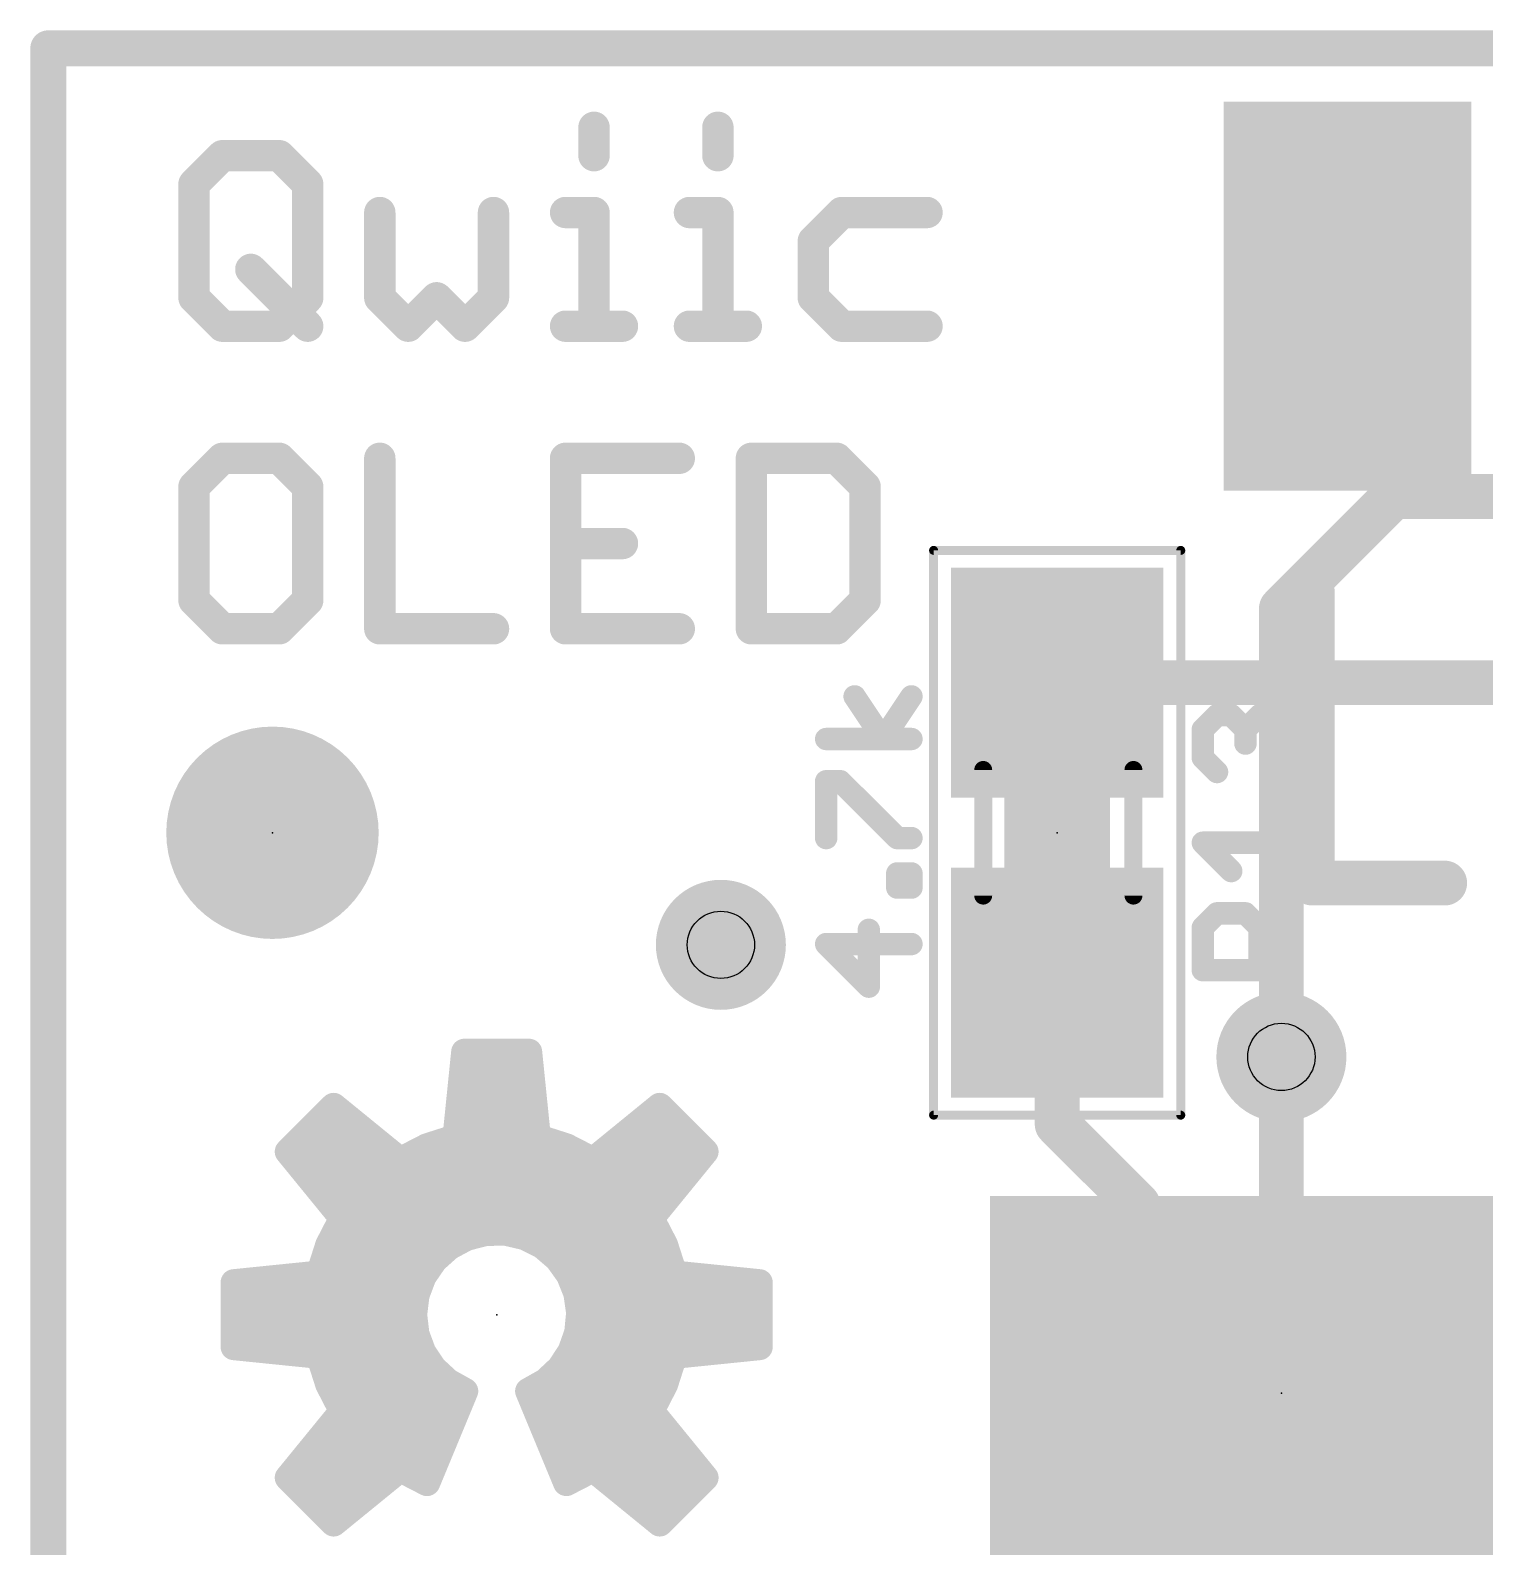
# Model space of a CAD drawing. Extents: x -38 to 69, y -31 to 38.
# Drawn here: x -0.1 to 8.14, y 11.83 to 20.42 of the extents above; entities that cross this region are included whole.
import ezdxf

# ---------------------------------------------------------------- set-up
doc = ezdxf.new("R2010")
doc.units = 0
for name, color, linetype in [('1', 12, 'CONTINUOUS'), ('16', 132, 'CONTINUOUS'), ('18', 110, 'CONTINUOUS'), ('20', 53, 'CONTINUOUS'), ('21', 41, 'CONTINUOUS'), ('23', 53, 'CONTINUOUS'), ('24', 53, 'CONTINUOUS'), ('25', 253, 'CONTINUOUS'), ('27', 253, 'CONTINUOUS'), ('29', 253, 'CONTINUOUS'), ('30', 253, 'CONTINUOUS'), ('31', 253, 'CONTINUOUS'), ('35', 253, 'CONTINUOUS'), ('39', 12, 'CONTINUOUS'), ('44', 253, 'CONTINUOUS'), ('51', 53, 'CONTINUOUS')]:
    doc.layers.add(name, color=color, linetype=linetype)

# ---------------------------------------------------------------- blocks, each defined once
blk = doc.blocks.new('PIE')
at = {"const_width": 0.5}
blk.add_lwpolyline([(0, -0.25, 1), (0, 0.25, 1), (0, -0.25)], format="xyb", dxfattribs=at)
blk = doc.blocks.new('RECT')
blk.add_solid([(-0.5, -0.5), (0.5, -0.5), (-0.5, 0.5), (0.5, 0.5)])
blk = doc.blocks.new('ROUNDV')
at = {"const_width": 0.5}
blk.add_lwpolyline([(0, -0.25, 1), (0, 0.25, 1), (0, -0.25)], format="xyb", dxfattribs=at)

msp = doc.modelspace()

# ---------------------------------------------------------------- linework, layer by layer
at = {"layer": '1'}
for points, const_width in [([(20.32, 20.32), (0, 20.32)], 0.2032), ([(0, 20.32), (0, 0)], 0.2032), ([(5.715, 16.725), (8.65, 16.725)], 0.254), ([(5.715, 15.025), (5.715, 14.224)], 0.254), ([(6.985, 12.7), (6.985, 14.605)], 0.254), ([(5.715, 14.224), (6.1722, 13.7668)], 0.254), ([(6.1722, 13.7668), (6.1722, 12.7)], 0.254), ([(6.985, 10.795), (6.985, 12.7)], 0.254), ([(8.509, 12.7), (7.7978, 12.7)], 0.254)]:
    msp.add_lwpolyline(points, dxfattribs=dict(at, const_width=const_width))
for points, const_width in [([(0, 20.3708, 1), (0, 20.2692)], 0.1016), ([(0.0508, 20.32, 1), (-0.0508, 20.32)], 0.1016), ([(5.715, 16.7885, 1), (5.715, 16.6615)], 0.127), ([(5.7785, 15.025, 1), (5.6515, 15.025)], 0.127), ([(7.0485, 14.605, 1), (6.9215, 14.605)], 0.127), ([(5.7599, 14.2689, 1), (5.6701, 14.1791)], 0.127), ([(5.6515, 14.224, 1), (5.7785, 14.224)], 0.127), ([(6.2357, 13.7668, 1), (6.1087, 13.7668)], 0.127), ([(6.1273, 13.7219, 1), (6.2171, 13.8117)], 0.127), ([(7.0485, 12.7, 1), (6.9215, 12.7)], 0.127), ([(7.7978, 12.7635, 1), (7.7978, 12.6365)], 0.127), ([(6.1087, 12.7, 1), (6.2357, 12.7)], 0.127), ([(6.9215, 12.7, 1), (7.0485, 12.7)], 0.127)]:
    msp.add_lwpolyline(points, format="xyb", dxfattribs=dict(at, const_width=const_width))
at = {"layer": '16'}
for points, const_width in [([(20.32, 20.32), (0, 20.32)], 0.2032), ([(0, 20.32), (0, 0)], 0.2032), ([(6.985, 17.145), (7.62, 17.78)], 0.254), ([(7.62, 17.78), (10.16, 17.78)], 0.254), ([(6.985, 14.605), (6.985, 17.145)], 0.254)]:
    msp.add_lwpolyline(points, dxfattribs=dict(at, const_width=const_width))
for points, const_width in [([(0, 20.3708, 1), (0, 20.2692)], 0.1016), ([(0.0508, 20.32, 1), (-0.0508, 20.32)], 0.1016), ([(7.62, 17.8435, 1), (7.62, 17.7165)], 0.127), ([(7.6649, 17.7351, 1), (7.5751, 17.8249)], 0.127), ([(7.0485, 17.145, 1), (6.9215, 17.145)], 0.127), ([(6.9401, 17.1899, 1), (7.0299, 17.1001)], 0.127), ([(6.9215, 14.605, 1), (7.0485, 14.605)], 0.127)]:
    msp.add_lwpolyline(points, format="xyb", dxfattribs=dict(at, const_width=const_width))
at = {"layer": '20', "const_width": 0.2032}
for points in [[(0, 20.32), (0, 0)], [(0, 20.32), (20.32, 20.32)]]:
    msp.add_lwpolyline(points, dxfattribs=at)
at = {"layer": '20', "const_width": 0.1016}
for points in [[(0.0508, 20.32, 1), (-0.0508, 20.32)], [(0, 20.3708, 1), (0, 20.2692)]]:
    msp.add_lwpolyline(points, format="xyb", dxfattribs=at)
at = {"layer": '21'}
for points, const_width in [([(3.0914, 19.8722), (3.0914, 19.7112)], 0.1778), ([(3.7931, 19.8722), (3.7931, 19.7112)], 0.1778), ([(0.8255, 19.5502), (0.9865, 19.7112)], 0.1778), ([(0.9865, 19.7112), (1.3085, 19.7112)], 0.1778), ([(1.3085, 19.7112), (1.4695, 19.5502)], 0.1778), ([(0.8255, 18.9062), (0.8255, 19.5502)], 0.1778), ([(1.4695, 19.5502), (1.4695, 18.9062)], 0.1778), ([(1.878, 19.3892), (1.878, 18.9062)], 0.1778), ([(2.522, 18.9062), (2.522, 19.3892)], 0.1778), ([(2.9304, 19.3892), (3.0914, 19.3892)], 0.1778), ([(3.0914, 19.3892), (3.0914, 18.7452)], 0.1778), ([(3.6321, 19.3892), (3.7931, 19.3892)], 0.1778), ([(3.7931, 19.3892), (3.7931, 18.7452)], 0.1778), ([(4.4947, 19.3892), (4.3337, 19.2282)], 0.1778), ([(4.9777, 19.3892), (4.4947, 19.3892)], 0.1778), ([(4.3337, 19.2282), (4.3337, 18.9062)], 0.1778), ([(1.1475, 19.0672), (1.4695, 18.7452)], 0.1778), ([(0.9865, 18.7452), (0.8255, 18.9062)], 0.1778), ([(1.4695, 18.9062), (1.3085, 18.7452)], 0.1778), ([(1.878, 18.9062), (2.039, 18.7452)], 0.1778), ([(2.039, 18.7452), (2.2, 18.9062)], 0.1778), ([(2.2, 18.9062), (2.361, 18.7452)], 0.1778), ([(2.361, 18.7452), (2.522, 18.9062)], 0.1778), ([(4.3337, 18.9062), (4.4947, 18.7452)], 0.1778), ([(1.3085, 18.7452), (0.9865, 18.7452)], 0.1778), ([(2.9304, 18.7452), (3.2524, 18.7452)], 0.1778), ([(3.6321, 18.7452), (3.9541, 18.7452)], 0.1778), ([(4.4947, 18.7452), (4.9777, 18.7452)], 0.1778), ([(0.9865, 17.9967), (0.8255, 17.8357)], 0.1778), ([(1.3085, 17.9967), (0.9865, 17.9967)], 0.1778), ([(1.4695, 17.8357), (1.3085, 17.9967)], 0.1778), ([(1.878, 17.9967), (1.878, 17.0307)], 0.1778), ([(3.5744, 17.9967), (2.9304, 17.9967)], 0.1778), ([(2.9304, 17.9967), (2.9304, 17.0307)], 0.1778), ([(3.9829, 17.9967), (3.9829, 17.0307)], 0.1778), ([(4.4659, 17.9967), (3.9829, 17.9967)], 0.1778), ([(4.6269, 17.8357), (4.4659, 17.9967)], 0.1778), ([(0.8255, 17.8357), (0.8255, 17.1917)], 0.1778), ([(1.4695, 17.1917), (1.4695, 17.8357)], 0.1778), ([(4.6269, 17.1917), (4.6269, 17.8357)], 0.1778), ([(2.9304, 17.5137), (3.2524, 17.5137)], 0.1778), ([(7.16, 15.59), (7.16, 17.24)], 0.254), ([(0.8255, 17.1917), (0.9865, 17.0307)], 0.1778), ([(1.3085, 17.0307), (1.4695, 17.1917)], 0.1778), ([(4.4659, 17.0307), (4.6269, 17.1917)], 0.1778), ([(0.9865, 17.0307), (1.3085, 17.0307)], 0.1778), ([(1.878, 17.0307), (2.522, 17.0307)], 0.1778), ([(2.9304, 17.0307), (3.5744, 17.0307)], 0.1778), ([(3.9829, 17.0307), (4.4659, 17.0307)], 0.1778), ([(7.91, 15.59), (7.16, 15.59)], 0.254), ([(2.3572, 14.6333), (2.308, 14.1494)], 0.15), ([(2.7228, 14.6333), (2.3572, 14.6333)], 0.15), ([(2.772, 14.1494), (2.7228, 14.6333)], 0.15), ([(2.3487, 14.55), (2.7313, 14.55)], 0.15), ([(2.3335, 14.4), (2.7465, 14.4)], 0.15), ([(1.6165, 14.3265), (1.358, 14.068)], 0.15), ([(1.9935, 14.0191), (1.6165, 14.3265)], 0.15), ([(3.4635, 14.3265), (3.0865, 14.0191)], 0.15), ([(3.722, 14.068), (3.4635, 14.3265)], 0.15), ([(1.54, 14.25), (1.7103, 14.25)], 0.15), ([(2.3182, 14.25), (2.7618, 14.25)], 0.15), ([(3.3697, 14.25), (3.54, 14.25)], 0.15), ([(2.308, 14.1494), (2.1453, 14.0973)], 0.15), ([(2.9347, 14.0973), (2.772, 14.1494)], 0.15), ([(1.358, 14.068), (1.6654, 13.691)], 0.15), ([(1.39, 14.1), (1.8943, 14.1)], 0.15), ([(2.1453, 14.0973), (1.9935, 14.0191)], 0.15), ([(2.1537, 14.1), (2.9263, 14.1)], 0.15), ([(3.0865, 14.0191), (2.9347, 14.0973)], 0.15), ([(3.1857, 14.1), (3.69, 14.1)], 0.15), ([(3.4146, 13.691), (3.722, 14.068)], 0.15), ([(1.4542, 13.95), (3.6258, 13.95)], 0.15), ([(1.5765, 13.8), (3.5035, 13.8)], 0.15), ([(1.6654, 13.691), (1.5872, 13.5392)], 0.15), ([(3.4928, 13.5392), (3.4146, 13.691)], 0.15), ([(5.715, 13.716), (8.255, 13.716)], 0.1524), ([(1.6443, 13.65), (3.4357, 13.65)], 0.15), ([(2.3701, 13.5813), (2.4788, 13.6091)], 0.15), ([(2.4788, 13.6091), (2.591, 13.6103)], 0.15), ([(2.591, 13.6103), (2.7002, 13.5849)], 0.15), ([(1.5872, 13.5392), (1.5351, 13.3765)], 0.15), ([(1.5746, 13.5), (2.2394, 13.5)], 0.15), ([(2.1876, 13.4535), (2.2711, 13.5284)], 0.15), ([(2.2711, 13.5284), (2.3701, 13.5813)], 0.15), ([(2.7002, 13.5849), (2.8003, 13.5341)], 0.15), ([(2.8003, 13.5341), (2.8855, 13.4611)], 0.15), ([(2.8401, 13.5), (3.5054, 13.5)], 0.15), ([(3.5449, 13.3765), (3.4928, 13.5392)], 0.15), ([(2.1242, 13.3609), (2.1876, 13.4535)], 0.15), ([(2.8855, 13.4611), (2.9508, 13.3699)], 0.15), ([(5.461, 13.462), (5.461, 11.938)], 0.1524), ([(1.5351, 13.3765), (1.0512, 13.3273)], 0.15), ([(1.2745, 13.35), (2.1201, 13.35)], 0.15), ([(2.0847, 13.2559), (2.1242, 13.3609)], 0.15), ([(2.9508, 13.3699), (2.9927, 13.2658)], 0.15), ([(2.9588, 13.35), (3.8055, 13.35)], 0.15), ([(4.0288, 13.3273), (3.5449, 13.3765)], 0.15), ([(1.0512, 13.3273), (1.0512, 12.9617)], 0.15), ([(2.0712, 13.1445), (2.0847, 13.2559)], 0.15), ([(2.9927, 13.2658), (3.0085, 13.1547)], 0.15), ([(4.0288, 12.9617), (4.0288, 13.3273)], 0.15), ([(1.0512, 13.2), (2.0779, 13.2)], 0.15), ([(3.0021, 13.2), (4.0288, 13.2)], 0.15), ([(2.0841, 13.0351), (2.0712, 13.1445)], 0.15), ([(3.0085, 13.1547), (2.9975, 13.043)], 0.15), ([(1.0512, 13.05), (2.0824, 13.05)], 0.15), ([(2.1223, 12.9317), (2.0841, 13.0351)], 0.15), ([(2.9975, 13.043), (2.9603, 12.9372)], 0.15), ([(2.9982, 13.05), (4.0288, 13.05)], 0.15), ([(1.0512, 12.9617), (1.5351, 12.9125)], 0.15), ([(1.5351, 12.9125), (1.5872, 12.7498)], 0.15), ([(1.5391, 12.9), (2.1434, 12.9)], 0.15), ([(2.1835, 12.84), (2.1223, 12.9317)], 0.15), ([(2.9603, 12.9372), (2.899, 12.8432)], 0.15), ([(2.9361, 12.9), (3.5409, 12.9)], 0.15), ([(3.4928, 12.7498), (3.5449, 12.9125)], 0.15), ([(3.5449, 12.9125), (4.0288, 12.9617)], 0.15), ([(2.2644, 12.7652), (2.1835, 12.84)], 0.15), ([(2.899, 12.8432), (2.8172, 12.7665)], 0.15), ([(1.5871, 12.75), (2.2917, 12.75)], 0.15), ([(1.5872, 12.7498), (1.6654, 12.598)], 0.15), ([(2.3606, 12.7114), (2.2644, 12.7652)], 0.15), ([(2.8172, 12.7665), (2.7194, 12.7114)], 0.15), ([(2.7879, 12.75), (3.4929, 12.75)], 0.15), ([(3.4146, 12.598), (3.4928, 12.7498)], 0.15), ([(2.1453, 12.1917), (2.3606, 12.7114)], 0.15), ([(2.7194, 12.7114), (2.9347, 12.1917)], 0.15), ([(1.6654, 12.598), (1.358, 12.221)], 0.15), ([(1.6644, 12.6), (2.3144, 12.6)], 0.15), ([(2.7656, 12.6), (3.4156, 12.6)], 0.15), ([(3.722, 12.221), (3.4146, 12.598)], 0.15), ([(1.5447, 12.45), (2.2523, 12.45)], 0.15), ([(2.8277, 12.45), (3.5353, 12.45)], 0.15), ([(1.4224, 12.3), (2.1902, 12.3)], 0.15), ([(2.8898, 12.3), (3.6576, 12.3)], 0.15), ([(1.358, 12.221), (1.6165, 11.9625)], 0.15), ([(1.6165, 11.9625), (1.9935, 12.2699)], 0.15), ([(1.9935, 12.2699), (2.1453, 12.1917)], 0.15), ([(2.9347, 12.1917), (3.0865, 12.2699)], 0.15), ([(3.0865, 12.2699), (3.4635, 11.9625)], 0.15), ([(3.4635, 11.9625), (3.722, 12.221)], 0.15), ([(1.429, 12.15), (1.8465, 12.15)], 0.15), ([(3.2335, 12.15), (3.651, 12.15)], 0.15), ([(1.579, 12), (1.6625, 12)], 0.15), ([(3.4175, 12), (3.501, 12)], 0.15)]:
    msp.add_lwpolyline(points, dxfattribs=dict(at, const_width=const_width))
for points, const_width in [([(3.1359, 19.8722, 1), (3.047, 19.8722)], 0.0889), ([(3.8375, 19.8722, 1), (3.7486, 19.8722)], 0.0889), ([(0.9865, 19.7557, 1), (0.9865, 19.6668)], 0.0889), ([(1.0179, 19.6798, 1), (0.9551, 19.7427)], 0.0889), ([(1.3399, 19.7427, 1), (1.2771, 19.6798)], 0.0889), ([(1.3085, 19.6668, 1), (1.3085, 19.7557)], 0.0889), ([(3.047, 19.7112, 1), (3.1359, 19.7112)], 0.0889), ([(3.7486, 19.7112, 1), (3.8375, 19.7112)], 0.0889), ([(0.7941, 19.5816, 1), (0.8569, 19.5188)], 0.0889), ([(0.87, 19.5502, 1), (0.7811, 19.5502)], 0.0889), ([(1.514, 19.5502, 1), (1.4251, 19.5502)], 0.0889), ([(1.4381, 19.5188, 1), (1.5009, 19.5816)], 0.0889), ([(1.9224, 19.3892, 1), (1.8335, 19.3892)], 0.0889), ([(2.5664, 19.3892, 1), (2.4775, 19.3892)], 0.0889), ([(2.9304, 19.4337, 1), (2.9304, 19.3448)], 0.0889), ([(3.1359, 19.3892, 1), (3.047, 19.3892)], 0.0889), ([(3.0914, 19.3448, 1), (3.0914, 19.4337)], 0.0889), ([(3.6321, 19.4337, 1), (3.6321, 19.3448)], 0.0889), ([(3.8375, 19.3892, 1), (3.7486, 19.3892)], 0.0889), ([(3.7931, 19.3448, 1), (3.7931, 19.4337)], 0.0889), ([(4.4947, 19.4337, 1), (4.4947, 19.3448)], 0.0889), ([(4.5261, 19.3578, 1), (4.4633, 19.4206)], 0.0889), ([(4.9777, 19.3448, 1), (4.9777, 19.4337)], 0.0889), ([(4.3781, 19.2282, 1), (4.2892, 19.2282)], 0.0889), ([(4.3023, 19.2596, 1), (4.3651, 19.1968)], 0.0889), ([(1.1789, 19.0986, 1), (1.1161, 19.0358)], 0.0889), ([(0.8569, 18.9376, 1), (0.7941, 18.8748)], 0.0889), ([(1.5009, 18.8748, 1), (1.4381, 18.9376)], 0.0889), ([(1.9094, 18.9376, 1), (1.8465, 18.8748)], 0.0889), ([(2.2314, 18.9376, 1), (2.1685, 18.8748)], 0.0889), ([(2.2314, 18.8748, 1), (2.1685, 18.9376)], 0.0889), ([(2.5534, 18.8748, 1), (2.4905, 18.9376)], 0.0889), ([(4.3651, 18.9376, 1), (4.3023, 18.8748)], 0.0889), ([(0.7811, 18.9062, 1), (0.87, 18.9062)], 0.0889), ([(1.4251, 18.9062, 1), (1.514, 18.9062)], 0.0889), ([(1.8335, 18.9062, 1), (1.9224, 18.9062)], 0.0889), ([(2.4775, 18.9062, 1), (2.5664, 18.9062)], 0.0889), ([(4.2892, 18.9062, 1), (4.3781, 18.9062)], 0.0889), ([(0.9865, 18.7897, 1), (0.9865, 18.7007)], 0.0889), ([(0.9551, 18.7138, 1), (1.0179, 18.7766)], 0.0889), ([(1.2771, 18.7766, 1), (1.3399, 18.7138)], 0.0889), ([(1.3085, 18.7007, 1), (1.3085, 18.7897)], 0.0889), ([(1.4381, 18.7138, 1), (1.5009, 18.7766)], 0.0889), ([(2.0075, 18.7766, 1), (2.0704, 18.7138)], 0.0889), ([(2.0075, 18.7138, 1), (2.0704, 18.7766)], 0.0889), ([(2.3295, 18.7766, 1), (2.3924, 18.7138)], 0.0889), ([(2.3295, 18.7138, 1), (2.3924, 18.7766)], 0.0889), ([(2.9304, 18.7897, 1), (2.9304, 18.7007)], 0.0889), ([(3.2524, 18.7007, 1), (3.2524, 18.7897)], 0.0889), ([(3.6321, 18.7897, 1), (3.6321, 18.7007)], 0.0889), ([(3.9541, 18.7007, 1), (3.9541, 18.7897)], 0.0889), ([(4.4947, 18.7897, 1), (4.4947, 18.7007)], 0.0889), ([(4.4633, 18.7138, 1), (4.5261, 18.7766)], 0.0889), ([(4.9777, 18.7007, 1), (4.9777, 18.7897)], 0.0889), ([(3.047, 18.7452, 1), (3.1359, 18.7452)], 0.0889), ([(3.7486, 18.7452, 1), (3.8375, 18.7452)], 0.0889), ([(0.9865, 18.0412, 1), (0.9865, 17.9523)], 0.0889), ([(1.0179, 17.9653, 1), (0.9551, 18.0282)], 0.0889), ([(1.3399, 18.0282, 1), (1.2771, 17.9653)], 0.0889), ([(1.3085, 17.9523, 1), (1.3085, 18.0412)], 0.0889), ([(1.9224, 17.9967, 1), (1.8335, 17.9967)], 0.0889), ([(2.9304, 18.0412, 1), (2.9304, 17.9523)], 0.0889), ([(2.9749, 17.9967, 1), (2.886, 17.9967)], 0.0889), ([(3.5744, 17.9523, 1), (3.5744, 18.0412)], 0.0889), ([(4.0273, 17.9967, 1), (3.9384, 17.9967)], 0.0889), ([(3.9829, 18.0412, 1), (3.9829, 17.9523)], 0.0889), ([(4.4973, 18.0282, 1), (4.4345, 17.9653)], 0.0889), ([(4.4659, 17.9523, 1), (4.4659, 18.0412)], 0.0889), ([(0.7941, 17.8671, 1), (0.8569, 17.8043)], 0.0889), ([(0.87, 17.8357, 1), (0.7811, 17.8357)], 0.0889), ([(1.514, 17.8357, 1), (1.4251, 17.8357)], 0.0889), ([(1.4381, 17.8043, 1), (1.5009, 17.8671)], 0.0889), ([(4.6713, 17.8357, 1), (4.5824, 17.8357)], 0.0889), ([(4.5955, 17.8043, 1), (4.6583, 17.8671)], 0.0889), ([(2.9304, 17.5582, 1), (2.9304, 17.4693)], 0.0889), ([(3.2524, 17.4693, 1), (3.2524, 17.5582)], 0.0889), ([(7.2235, 17.24, 1), (7.0965, 17.24)], 0.127), ([(0.8569, 17.2231, 1), (0.7941, 17.1603)], 0.0889), ([(1.5009, 17.1603, 1), (1.4381, 17.2231)], 0.0889), ([(4.6583, 17.1603, 1), (4.5955, 17.2231)], 0.0889), ([(0.7811, 17.1917, 1), (0.87, 17.1917)], 0.0889), ([(1.4251, 17.1917, 1), (1.514, 17.1917)], 0.0889), ([(4.5824, 17.1917, 1), (4.6713, 17.1917)], 0.0889), ([(0.9865, 17.0752, 1), (0.9865, 16.9862)], 0.0889), ([(0.9551, 16.9993, 1), (1.0179, 17.0621)], 0.0889), ([(1.2771, 17.0621, 1), (1.3399, 16.9993)], 0.0889), ([(1.3085, 16.9862, 1), (1.3085, 17.0752)], 0.0889), ([(1.878, 17.0752, 1), (1.878, 16.9862)], 0.0889), ([(2.522, 16.9862, 1), (2.522, 17.0752)], 0.0889), ([(2.9304, 17.0752, 1), (2.9304, 16.9862)], 0.0889), ([(3.5744, 16.9862, 1), (3.5744, 17.0752)], 0.0889), ([(3.9829, 17.0752, 1), (3.9829, 16.9862)], 0.0889), ([(4.4345, 17.0621, 1), (4.4973, 16.9993)], 0.0889), ([(4.4659, 16.9862, 1), (4.4659, 17.0752)], 0.0889), ([(1.8335, 17.0307, 1), (1.9224, 17.0307)], 0.0889), ([(2.886, 17.0307, 1), (2.9749, 17.0307)], 0.0889), ([(3.9384, 17.0307, 1), (4.0273, 17.0307)], 0.0889), ([(7.16, 15.6535, 1), (7.16, 15.5265)], 0.127), ([(7.0965, 15.59, 1), (7.2235, 15.59)], 0.127), ([(7.91, 15.5265, 1), (7.91, 15.6535)], 0.127), ([(2.3572, 14.6708, 1), (2.3572, 14.5958)], 0.075), ([(2.3945, 14.6295, 1), (2.3199, 14.6371)], 0.075), ([(2.7601, 14.6371, 1), (2.6855, 14.6295)], 0.075), ([(2.7228, 14.5958, 1), (2.7228, 14.6708)], 0.075), ([(2.3487, 14.5875, 1), (2.3487, 14.5125)], 0.075), ([(2.7313, 14.5125, 1), (2.7313, 14.5875)], 0.075), ([(2.3335, 14.4375, 1), (2.3335, 14.3625)], 0.075), ([(2.7465, 14.3625, 1), (2.7465, 14.4375)], 0.075), ([(1.6402, 14.3556, 1), (1.5928, 14.2974)], 0.075), ([(1.643, 14.3, 1), (1.59, 14.353)], 0.075), ([(3.49, 14.353, 1), (3.437, 14.3)], 0.075), ([(3.4872, 14.2974, 1), (3.4398, 14.3556)], 0.075), ([(1.54, 14.2875, 1), (1.54, 14.2125)], 0.075), ([(1.7103, 14.2125, 1), (1.7103, 14.2875)], 0.075), ([(2.3182, 14.2875, 1), (2.3182, 14.2125)], 0.075), ([(2.7618, 14.2125, 1), (2.7618, 14.2875)], 0.075), ([(3.3697, 14.2875, 1), (3.3697, 14.2125)], 0.075), ([(3.54, 14.2125, 1), (3.54, 14.2875)], 0.075), ([(2.2707, 14.1532, 1), (2.3453, 14.1456)], 0.075), ([(2.3194, 14.1137, 1), (2.2966, 14.1851)], 0.075), ([(2.7834, 14.1851, 1), (2.7606, 14.1137)], 0.075), ([(2.7347, 14.1456, 1), (2.8093, 14.1532)], 0.075), ([(1.3871, 14.0917, 1), (1.3289, 14.0443)], 0.075), ([(1.3315, 14.0945, 1), (1.3845, 14.0415)], 0.075), ([(1.39, 14.1375, 1), (1.39, 14.0625)], 0.075), ([(1.8943, 14.0625, 1), (1.8943, 14.1375)], 0.075), ([(2.1339, 14.133, 1), (2.1568, 14.0616)], 0.075), ([(2.1537, 14.1375, 1), (2.1537, 14.0625)], 0.075), ([(2.1625, 14.064, 1), (2.1282, 14.1307)], 0.075), ([(2.9518, 14.1307, 1), (2.9175, 14.064)], 0.075), ([(2.9232, 14.0616, 1), (2.9461, 14.133)], 0.075), ([(2.9263, 14.0625, 1), (2.9263, 14.1375)], 0.075), ([(3.1857, 14.1375, 1), (3.1857, 14.0625)], 0.075), ([(3.69, 14.0625, 1), (3.69, 14.1375)], 0.075), ([(3.7511, 14.0443, 1), (3.6929, 14.0917)], 0.075), ([(3.6955, 14.0415, 1), (3.7485, 14.0945)], 0.075), ([(1.4542, 13.9875, 1), (1.4542, 13.9125)], 0.075), ([(1.9763, 14.0524, 1), (2.0107, 13.9858)], 0.075), ([(1.9698, 13.99, 1), (2.0172, 14.0482)], 0.075), ([(3.0628, 14.0482, 1), (3.1102, 13.99)], 0.075), ([(3.0693, 13.9858, 1), (3.1037, 14.0524)], 0.075), ([(3.6258, 13.9125, 1), (3.6258, 13.9875)], 0.075), ([(1.5765, 13.8375, 1), (1.5765, 13.7625)], 0.075), ([(3.5035, 13.7625, 1), (3.5035, 13.8375)], 0.075), ([(1.6987, 13.6738, 1), (1.6321, 13.7082)], 0.075), ([(1.6363, 13.6673, 1), (1.6945, 13.7147)], 0.075), ([(3.4479, 13.7082, 1), (3.3813, 13.6738)], 0.075), ([(3.3855, 13.7147, 1), (3.4437, 13.6673)], 0.075), ([(5.715, 13.716, 0.4142), (5.461, 13.462)], 0.1524), ([(5.715, 13.7541, 1), (5.715, 13.6779)], 0.0762), ([(5.715, 13.6779, 1), (5.715, 13.7541)], 0.0762), ([(1.6443, 13.6875, 1), (1.6443, 13.6125)], 0.075), ([(2.4784, 13.6466, 1), (2.4792, 13.5716)], 0.075), ([(2.4881, 13.5728, 1), (2.4695, 13.6454)], 0.075), ([(2.5995, 13.6469, 1), (2.5825, 13.5738)], 0.075), ([(2.5914, 13.5728, 1), (2.5906, 13.6478)], 0.075), ([(3.4357, 13.6125, 1), (3.4357, 13.6875)], 0.075), ([(1.5746, 13.5375, 1), (1.5746, 13.4625)], 0.075), ([(1.5538, 13.5563, 1), (1.6205, 13.522)], 0.075), ([(1.6229, 13.5277, 1), (1.5515, 13.5506)], 0.075), ([(2.2534, 13.5615, 1), (2.2888, 13.4953)], 0.075), ([(2.2394, 13.4625, 1), (2.2394, 13.5375)], 0.075), ([(2.2961, 13.5005, 1), (2.2461, 13.5563)], 0.075), ([(2.3608, 13.6176, 1), (2.3794, 13.5449)], 0.075), ([(2.3878, 13.5482, 1), (2.3524, 13.6143)], 0.075), ([(2.7172, 13.6183, 1), (2.6833, 13.5514)], 0.075), ([(2.6917, 13.5483, 1), (2.7088, 13.6214)], 0.075), ([(2.8247, 13.5626, 1), (2.7759, 13.5057)], 0.075), ([(2.7834, 13.5007, 1), (2.8173, 13.5676)], 0.075), ([(2.8401, 13.5375, 1), (2.8401, 13.4625)], 0.075), ([(3.5285, 13.5506, 1), (3.4571, 13.5277)], 0.075), ([(3.4595, 13.522, 1), (3.5262, 13.5563)], 0.075), ([(3.5054, 13.4625, 1), (3.5054, 13.5375)], 0.075), ([(2.1625, 13.4814, 1), (2.2126, 13.4256)], 0.075), ([(2.2185, 13.4323, 1), (2.1566, 13.4747)], 0.075), ([(2.916, 13.4829, 1), (2.855, 13.4392)], 0.075), ([(2.8611, 13.4326, 1), (2.9099, 13.4895)], 0.075), ([(5.4991, 13.462, 1), (5.4229, 13.462)], 0.0762), ([(5.4229, 13.462, 1), (5.4991, 13.462)], 0.0762), ([(1.2745, 13.3875, 1), (1.2745, 13.3125)], 0.075), ([(1.4994, 13.3879, 1), (1.5708, 13.3651)], 0.075), ([(1.5389, 13.3392, 1), (1.5313, 13.4138)], 0.075), ([(2.0932, 13.3821, 1), (2.1551, 13.3397)], 0.075), ([(2.1593, 13.3477, 1), (2.0891, 13.3741)], 0.075), ([(2.1201, 13.3125, 1), (2.1201, 13.3875)], 0.075), ([(2.9856, 13.3839, 1), (2.9161, 13.3559)], 0.075), ([(2.9204, 13.348, 1), (2.9813, 13.3917)], 0.075), ([(2.9588, 13.3875, 1), (2.9588, 13.3125)], 0.075), ([(3.5487, 13.4138, 1), (3.5411, 13.3392)], 0.075), ([(3.5092, 13.3651, 1), (3.5806, 13.3879)], 0.075), ([(3.8055, 13.3125, 1), (3.8055, 13.3875)], 0.075), ([(1.0887, 13.3273, 1), (1.0137, 13.3273)], 0.075), ([(1.0474, 13.3646, 1), (1.055, 13.29)], 0.075), ([(2.1219, 13.2514, 1), (2.0474, 13.2604)], 0.075), ([(3.0298, 13.2711, 1), (2.9555, 13.2605)], 0.075), ([(2.9579, 13.2518, 1), (3.0275, 13.2797)], 0.075), ([(4.0663, 13.3273, 1), (3.9913, 13.3273)], 0.075), ([(4.025, 13.29, 1), (4.0326, 13.3646)], 0.075), ([(1.0512, 13.2375, 1), (1.0512, 13.1625)], 0.075), ([(2.0496, 13.2691, 1), (2.1197, 13.2427)], 0.075), ([(2.0779, 13.1625, 1), (2.0779, 13.2375)], 0.075), ([(3.0021, 13.2375, 1), (3.0021, 13.1625)], 0.075), ([(4.0288, 13.1625, 1), (4.0288, 13.2375)], 0.075), ([(2.1084, 13.1489, 1), (2.034, 13.1401)], 0.075), ([(2.034, 13.149, 1), (2.1084, 13.14)], 0.075), ([(3.0459, 13.151, 1), (2.9712, 13.1583)], 0.075), ([(2.9714, 13.1494, 1), (3.0457, 13.16)], 0.075), ([(1.0512, 13.0875, 1), (1.0512, 13.0125)], 0.075), ([(2.1193, 13.048, 1), (2.049, 13.0221)], 0.075), ([(2.0469, 13.0307, 1), (2.1214, 13.0395)], 0.075), ([(2.0824, 13.0125, 1), (2.0824, 13.0875)], 0.075), ([(2.9602, 13.0467, 1), (3.0349, 13.0393)], 0.075), ([(2.9982, 13.0875, 1), (2.9982, 13.0125)], 0.075), ([(3.0329, 13.0306, 1), (2.9622, 13.0555)], 0.075), ([(4.0288, 13.0125, 1), (4.0288, 13.0875)], 0.075), ([(1.055, 12.999, 1), (1.0474, 12.9244)], 0.075), ([(1.0137, 12.9617, 1), (1.0887, 12.9617)], 0.075), ([(1.5708, 12.9239, 1), (1.4994, 12.9011)], 0.075), ([(1.5391, 12.9375, 1), (1.5391, 12.8625)], 0.075), ([(1.5313, 12.8752, 1), (1.5389, 12.9498)], 0.075), ([(2.1535, 12.9525, 1), (2.0911, 12.9108)], 0.075), ([(2.0871, 12.9187, 1), (2.1575, 12.9446)], 0.075), ([(2.1434, 12.8625, 1), (2.1434, 12.9375)], 0.075), ([(2.9361, 12.9375, 1), (2.9361, 12.8625)], 0.075), ([(2.925, 12.9496, 1), (2.9957, 12.9247)], 0.075), ([(2.9918, 12.9167, 1), (2.9289, 12.9576)], 0.075), ([(3.5411, 12.9498, 1), (3.5487, 12.8752)], 0.075), ([(3.5806, 12.9011, 1), (3.5092, 12.9239)], 0.075), ([(3.5409, 12.8625, 1), (3.5409, 12.9375)], 0.075), ([(3.9913, 12.9617, 1), (4.0663, 12.9617)], 0.075), ([(4.0326, 12.9244, 1), (4.025, 12.999)], 0.075), ([(2.209, 12.8676, 1), (2.1581, 12.8125)], 0.075), ([(2.1523, 12.8192, 1), (2.2147, 12.8609)], 0.075), ([(2.8676, 12.8637, 1), (2.9305, 12.8227)], 0.075), ([(2.9247, 12.8158, 1), (2.8734, 12.8705)], 0.075), ([(1.5871, 12.7875, 1), (1.5871, 12.7125)], 0.075), ([(1.6205, 12.767, 1), (1.5538, 12.7327)], 0.075), ([(2.2828, 12.798, 1), (2.2461, 12.7325)], 0.075), ([(2.239, 12.7377, 1), (2.2899, 12.7928)], 0.075), ([(2.2917, 12.7125, 1), (2.2917, 12.7875)], 0.075), ([(2.7879, 12.7875, 1), (2.7879, 12.7125)], 0.075), ([(2.7915, 12.7938, 1), (2.8428, 12.7391)], 0.075), ([(2.8356, 12.7338, 1), (2.7988, 12.7991)], 0.075), ([(3.5262, 12.7327, 1), (3.4595, 12.767)], 0.075), ([(3.4929, 12.7125, 1), (3.4929, 12.7875)], 0.075), ([(1.5515, 12.7384, 1), (1.6229, 12.7613)], 0.075), ([(2.3952, 12.697, 1), (2.326, 12.7258)], 0.075), ([(2.3423, 12.6787, 1), (2.3789, 12.7441)], 0.075), ([(2.754, 12.7258, 1), (2.6848, 12.697)], 0.075), ([(2.701, 12.7441, 1), (2.7378, 12.6787)], 0.075), ([(3.4571, 12.7613, 1), (3.5285, 12.7384)], 0.075), ([(1.6644, 12.6375, 1), (1.6644, 12.5625)], 0.075), ([(1.6321, 12.5808, 1), (1.6987, 12.6152)], 0.075), ([(1.6945, 12.5743, 1), (1.6363, 12.6217)], 0.075), ([(2.3144, 12.5625, 1), (2.3144, 12.6375)], 0.075), ([(2.7656, 12.6375, 1), (2.7656, 12.5625)], 0.075), ([(3.4437, 12.6217, 1), (3.3855, 12.5743)], 0.075), ([(3.3813, 12.6152, 1), (3.4479, 12.5808)], 0.075), ([(3.4156, 12.5625, 1), (3.4156, 12.6375)], 0.075), ([(1.5447, 12.4875, 1), (1.5447, 12.4125)], 0.075), ([(2.2523, 12.4125, 1), (2.2523, 12.4875)], 0.075), ([(2.8277, 12.4875, 1), (2.8277, 12.4125)], 0.075), ([(3.5353, 12.4125, 1), (3.5353, 12.4875)], 0.075), ([(1.4224, 12.3375, 1), (1.4224, 12.2625)], 0.075), ([(2.1902, 12.2625, 1), (2.1902, 12.3375)], 0.075), ([(2.8898, 12.3375, 1), (2.8898, 12.2625)], 0.075), ([(3.6576, 12.2625, 1), (3.6576, 12.3375)], 0.075), ([(1.3845, 12.2475, 1), (1.3315, 12.1945)], 0.075), ([(2.0107, 12.3032, 1), (1.9763, 12.2366)], 0.075), ([(2.0172, 12.2408, 1), (1.9698, 12.299)], 0.075), ([(3.1102, 12.299, 1), (3.0628, 12.2408)], 0.075), ([(3.1037, 12.2366, 1), (3.0693, 12.3032)], 0.075), ([(3.7485, 12.1945, 1), (3.6955, 12.2475)], 0.075), ([(1.3289, 12.2447, 1), (1.3871, 12.1973)], 0.075), ([(1.429, 12.1875, 1), (1.429, 12.1125)], 0.075), ([(1.8465, 12.1125, 1), (1.8465, 12.1875)], 0.075), ([(2.1107, 12.2061, 1), (2.1799, 12.1773)], 0.075), ([(2.1281, 12.1584, 1), (2.1625, 12.225)], 0.075), ([(2.9175, 12.225, 1), (2.9519, 12.1584)], 0.075), ([(2.9001, 12.1773, 1), (2.9693, 12.2061)], 0.075), ([(3.2335, 12.1875, 1), (3.2335, 12.1125)], 0.075), ([(3.651, 12.1125, 1), (3.651, 12.1875)], 0.075), ([(3.6929, 12.1973, 1), (3.7511, 12.2447)], 0.075), ([(1.579, 12.0375, 1), (1.579, 11.9625)], 0.075), ([(1.5928, 11.9916, 1), (1.6402, 11.9334)], 0.075), ([(1.6625, 11.9625, 1), (1.6625, 12.0375)], 0.075), ([(3.4175, 12.0375, 1), (3.4175, 11.9625)], 0.075), ([(3.4398, 11.9334, 1), (3.4872, 11.9916)], 0.075), ([(3.501, 11.9625, 1), (3.501, 12.0375)], 0.075), ([(1.59, 11.936, 1), (1.643, 11.989)], 0.075), ([(3.437, 11.989, 1), (3.49, 11.936)], 0.075), ([(5.461, 11.938, 0.4142), (5.715, 11.684)], 0.1524), ([(5.4991, 11.938, 1), (5.4229, 11.938)], 0.0762), ([(5.4229, 11.938, 1), (5.4991, 11.938)], 0.0762)]:
    msp.add_lwpolyline(points, format="xyb", dxfattribs=dict(at, const_width=const_width))
at = {"layer": '23'}
for p in [(1.27, 15.875), (5.715, 15.875), (2.54, 13.1445), (6.985, 12.7)]:
    msp.add_point(p, dxfattribs=at)
at = {"layer": '24'}
msp.add_point((1.27, 15.875), dxfattribs=at)
at = {"layer": '25', "const_width": 0.127}
for points in [[(6.5401, 16.4607), (6.6206, 16.5412)], [(6.6206, 16.5412), (6.7011, 16.5412)], [(6.7011, 16.5412), (6.7816, 16.4607)], [(6.7816, 16.4607), (6.8621, 16.5412)], [(6.8621, 16.5412), (6.9426, 16.5412)], [(6.9426, 16.5412), (7.0231, 16.4607)], [(6.5401, 16.2996), (6.5401, 16.4607)], [(6.7816, 16.4607), (6.7816, 16.3802)], [(7.0231, 16.4607), (7.0231, 16.2996)], [(6.6206, 16.2191), (6.5401, 16.2996)], [(7.0231, 16.2996), (6.9426, 16.2191)], [(7.0231, 15.6578), (7.0231, 15.9798)], [(6.7011, 15.6578), (6.5401, 15.8188)], [(6.5401, 15.8188), (7.0231, 15.8188)], [(6.5401, 15.338), (6.6206, 15.4185)], [(6.6206, 15.4185), (6.7816, 15.4185)], [(6.7816, 15.4185), (6.8621, 15.338)], [(6.8621, 15.2575), (7.0231, 15.4185)], [(6.5401, 15.0965), (6.5401, 15.338)], [(6.8621, 15.338), (6.8621, 15.0965)], [(7.0231, 15.0965), (6.5401, 15.0965)]]:
    msp.add_lwpolyline(points, dxfattribs=at)
at = {"layer": '25', "const_width": 0.0635}
for points in [[(6.6206, 16.5729, 1), (6.6206, 16.5094)], [(6.643, 16.5187, 1), (6.5981, 16.5636)], [(6.7235, 16.5636, 1), (6.6786, 16.5187)], [(6.7011, 16.5094, 1), (6.7011, 16.5729)], [(6.8621, 16.5729, 1), (6.8621, 16.5094)], [(6.8845, 16.5187, 1), (6.8396, 16.5636)], [(6.9651, 16.5636, 1), (6.9201, 16.5187)], [(6.9426, 16.5094, 1), (6.9426, 16.5729)], [(6.5718, 16.4607, 1), (6.5083, 16.4607)], [(6.5176, 16.4831, 1), (6.5625, 16.4382)], [(6.8133, 16.4607, 1), (6.7498, 16.4607)], [(6.7591, 16.4831, 1), (6.804, 16.4382)], [(6.7591, 16.4382, 1), (6.804, 16.4831)], [(7.0549, 16.4607, 1), (6.9914, 16.4607)], [(7.0006, 16.4382, 1), (7.0456, 16.4831)], [(6.7498, 16.3802, 1), (6.8133, 16.3802)], [(6.5625, 16.3221, 1), (6.5176, 16.2772)], [(6.5083, 16.2996, 1), (6.5718, 16.2996)], [(6.9914, 16.2996, 1), (7.0549, 16.2996)], [(7.0456, 16.2772, 1), (7.0006, 16.3221)], [(6.5981, 16.1967, 1), (6.643, 16.2416)], [(6.9201, 16.2416, 1), (6.9651, 16.1967)], [(7.0549, 15.9798, 1), (6.9914, 15.9798)], [(6.5401, 15.8506, 1), (6.5401, 15.7871)], [(6.5625, 15.8413, 1), (6.5176, 15.7964)], [(7.0231, 15.7871, 1), (7.0231, 15.8506)], [(6.6786, 15.6354, 1), (6.7235, 15.6803)], [(6.9914, 15.6578, 1), (7.0549, 15.6578)], [(6.6206, 15.4503, 1), (6.6206, 15.3868)], [(6.643, 15.3961, 1), (6.5981, 15.441)], [(6.804, 15.441, 1), (6.7591, 15.3961)], [(6.7816, 15.3868, 1), (6.7816, 15.4503)], [(7.0456, 15.3961, 1), (7.0006, 15.441)], [(6.5718, 15.338, 1), (6.5083, 15.338)], [(6.5176, 15.3605, 1), (6.5625, 15.3156)], [(6.8938, 15.338, 1), (6.8303, 15.338)], [(6.8396, 15.3156, 1), (6.8845, 15.3605)], [(6.8396, 15.28, 1), (6.8845, 15.2351)], [(6.5401, 15.1283, 1), (6.5401, 15.0648)], [(6.5083, 15.0965, 1), (6.5718, 15.0965)], [(6.8303, 15.0965, 1), (6.8938, 15.0965)], [(7.0231, 15.0648, 1), (7.0231, 15.1283)]]:
    msp.add_lwpolyline(points, format="xyb", dxfattribs=at)
at = {"layer": '27', "const_width": 0.127}
for points in [[(4.7285, 16.4063), (4.5675, 16.6478)], [(4.8895, 16.6478), (4.7285, 16.4063)], [(4.8895, 16.4063), (4.4065, 16.4063)], [(4.4065, 15.8449), (4.4065, 16.1669)], [(4.4065, 16.1669), (4.487, 16.1669)], [(4.487, 16.1669), (4.809, 15.8449)], [(4.809, 15.8449), (4.8895, 15.8449)], [(4.809, 15.5643), (4.809, 15.6448)], [(4.809, 15.6448), (4.8895, 15.6448)], [(4.8895, 15.6448), (4.8895, 15.5643)], [(4.8895, 15.5643), (4.809, 15.5643)], [(4.648, 15.003), (4.648, 15.325)], [(4.8895, 15.2445), (4.4065, 15.2445)], [(4.4065, 15.2445), (4.648, 15.003)]]:
    msp.add_lwpolyline(points, dxfattribs=at)
at = {"layer": '27', "const_width": 0.0635}
for points in [[(4.5939, 16.6654, 1), (4.5411, 16.6301)], [(4.9159, 16.6301, 1), (4.8631, 16.6654)], [(4.4065, 16.438, 1), (4.4065, 16.3745)], [(4.7021, 16.4239, 1), (4.7549, 16.3886)], [(4.7021, 16.3886, 1), (4.7549, 16.4239)], [(4.8895, 16.3745, 1), (4.8895, 16.438)], [(4.4382, 16.1669, 1), (4.3747, 16.1669)], [(4.4065, 16.1987, 1), (4.4065, 16.1352)], [(4.5094, 16.1894, 1), (4.4645, 16.1445)], [(4.487, 16.1352, 1), (4.487, 16.1987)], [(4.809, 15.8767, 1), (4.809, 15.8132)], [(4.7865, 15.8225, 1), (4.8315, 15.8674)], [(4.8895, 15.8132, 1), (4.8895, 15.8767)], [(4.3747, 15.8449, 1), (4.4382, 15.8449)], [(4.809, 15.6765, 1), (4.809, 15.613)], [(4.8407, 15.6448, 1), (4.7773, 15.6448)], [(4.9212, 15.6448, 1), (4.8578, 15.6448)], [(4.8895, 15.613, 1), (4.8895, 15.6765)], [(4.809, 15.596, 1), (4.809, 15.5325)], [(4.7773, 15.5643, 1), (4.8407, 15.5643)], [(4.8578, 15.5643, 1), (4.9212, 15.5643)], [(4.8895, 15.5325, 1), (4.8895, 15.596)], [(4.6797, 15.325, 1), (4.6162, 15.325)], [(4.4065, 15.2762, 1), (4.4065, 15.2127)], [(4.4289, 15.2669, 1), (4.384, 15.222)], [(4.8895, 15.2127, 1), (4.8895, 15.2762)], [(4.6255, 14.9805, 1), (4.6704, 15.0254)], [(4.6162, 15.003, 1), (4.6797, 15.003)]]:
    msp.add_lwpolyline(points, format="xyb", dxfattribs=at)
at = {"layer": '39', "const_width": 0.0508}
for points in [[(5.015, 14.275), (5.015, 17.475)], [(5.015, 17.475), (6.415, 17.475)], [(6.415, 17.475), (6.415, 14.275)], [(6.415, 14.275), (5.015, 14.275)]]:
    msp.add_lwpolyline(points, dxfattribs=at)
at = {"layer": '39', "const_width": 0.0254}
for points in [[(5.0277, 17.475, 1), (5.0023, 17.475)], [(5.015, 17.4877, 1), (5.015, 17.4623)], [(6.4277, 17.475, 1), (6.4023, 17.475)], [(6.415, 17.4623, 1), (6.415, 17.4877)], [(5.015, 14.2877, 1), (5.015, 14.2623)], [(5.0023, 14.275, 1), (5.0277, 14.275)], [(6.4023, 14.275, 1), (6.4277, 14.275)], [(6.415, 14.2623, 1), (6.415, 14.2877)]]:
    msp.add_lwpolyline(points, format="xyb", dxfattribs=at)
at = {"layer": '44'}
for centre in [(3.81, 15.24), (6.985, 14.605)]:
    msp.add_circle(centre, 0.1905, dxfattribs=at)
at = {"layer": '51', "const_width": 0.1016}
for points in [[(5.296, 16.231), (5.296, 15.519)], [(6.147, 16.231), (6.147, 15.519)]]:
    msp.add_lwpolyline(points, dxfattribs=at)
at = {"layer": '51', "const_width": 0.0508}
for points in [[(5.3214, 16.231, 1), (5.2706, 16.231)], [(6.1724, 16.231, 1), (6.1216, 16.231)], [(5.2706, 15.519, 1), (5.3214, 15.519)], [(6.1216, 15.519, 1), (6.1724, 15.519)]]:
    msp.add_lwpolyline(points, format="xyb", dxfattribs=at)

# ---------------------------------------------------------------- block references
at = {"layer": '1', "rotation": 180}
for p, xscale, yscale in [((7.36, 18.915), 1.2, 2), ((6.1722, 12.7), 0.635, 1.27), ((6.985, 12.7), 0.635, 1.27), ((7.7978, 12.7), 0.635, 1.27)]:
    msp.add_blockref('RECT', p, dxfattribs=dict(at, xscale=xscale, yscale=yscale))
at = {"layer": '1', "xscale": 1.1, "rotation": 270}
for p in [(5.715, 16.725), (5.715, 15.025)]:
    msp.add_blockref('RECT', p, dxfattribs=at)
at = {"layer": '1'}
msp.add_blockref('PIE', (1.27, 15.875), dxfattribs=at)
at = {"layer": '16'}
msp.add_blockref('PIE', (1.27, 15.875), dxfattribs=at)
at = {"layer": '18', "xscale": 0.7366, "yscale": 0.7366}
for p in [(3.81, 15.24), (3.81, 15.24), (6.985, 14.605), (6.985, 14.605)]:
    msp.add_blockref('ROUNDV', p, dxfattribs=at)
at = {"layer": '29'}
for p, xscale, yscale, rotation in [((7.36, 18.915), 1.4032, 2.2032, 180), ((5.715, 16.725), 1.3032, 1.2032, 270), ((5.715, 15.025), 1.3032, 1.2032, 270), ((6.1722, 12.7), 0.8382, 1.4732, 180), ((6.985, 12.7), 0.8382, 1.4732, 180), ((7.7978, 12.7), 0.8382, 1.4732, 180)]:
    msp.add_blockref('RECT', p, dxfattribs=dict(at, xscale=xscale, yscale=yscale, rotation=rotation))
at = {"layer": '29', "xscale": 1.2032, "yscale": 1.2032}
msp.add_blockref('PIE', (1.27, 15.875), dxfattribs=at)
at = {"layer": '30', "xscale": 1.2032, "yscale": 1.2032}
msp.add_blockref('PIE', (1.27, 15.875), dxfattribs=at)
at = {"layer": '31', "rotation": 180}
for p, xscale, yscale in [((7.36, 18.915), 1.2, 2), ((6.985, 12.7), 3.302, 2.2352)]:
    msp.add_blockref('RECT', p, dxfattribs=dict(at, xscale=xscale, yscale=yscale))
at = {"layer": '31', "xscale": 1.1, "rotation": 270}
for p in [(5.715, 16.725), (5.715, 15.025)]:
    msp.add_blockref('RECT', p, dxfattribs=at)
at = {"layer": '35', "xscale": 0.3998, "yscale": 0.6, "rotation": 270}
msp.add_blockref('RECT', (5.715, 15.875), dxfattribs=at)
at = {"layer": '51', "xscale": 0.5001, "yscale": 0.95, "rotation": 270}
for p in [(5.7201, 16.4632), (5.7201, 15.2948)]:
    msp.add_blockref('RECT', p, dxfattribs=at)

doc.saveas('drawing.dxf')
